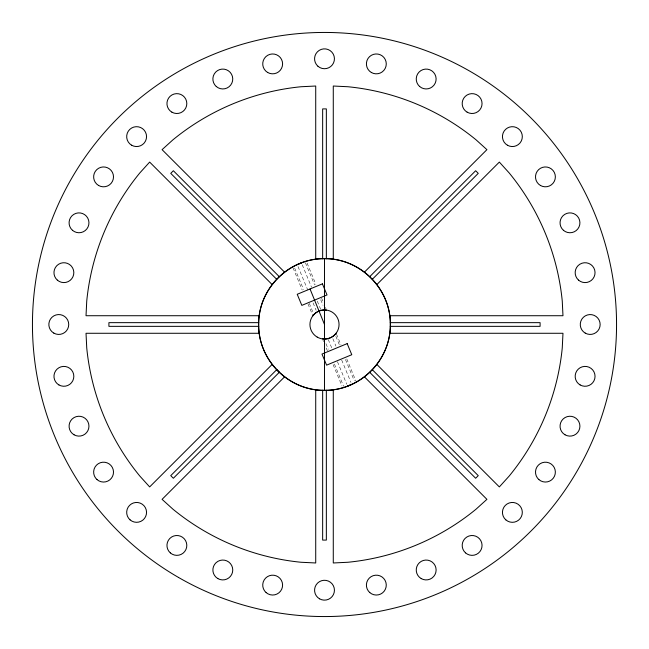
<?xml version="1.0" encoding="UTF-8"?>
<svg xmlns="http://www.w3.org/2000/svg" width="649" height="649" viewBox="0 0 649 649"><rect width="100%" height="100%" fill="white"/><g stroke="black" fill="none" stroke-linecap="round" stroke-linejoin="round"><path stroke-width="0.49" stroke-dasharray="3.25 2.43" d="M307.082 263.129L315.885 284.384M321.628 298.248L322.764 300.998M325.417 307.399L326.179 309.232M336.482 334.113L341.033 345.09M346.777 358.954L355.96 381.133M305.363 262.667L314.578 284.919M320.72 299.741L323.032 305.33M335.858 336.296L339.719 345.617M345.471 359.497L354.305 380.833M302.247 264.8L311.544 287.256M317.296 301.136L320.744 309.459M332.864 338.713L335.922 346.112M341.674 360L350.979 382.456M298.021 266.544L307.715 289.941M313.078 302.888L316.136 310.287M328.256 339.541L331.704 347.864M337.456 361.744L346.753 384.2M294.695 268.167L303.529 289.503M309.281 303.383L313.142 312.704M325.968 343.67L328.28 349.259M334.422 364.081L343.637 386.333M293.04 267.867L302.223 290.046M307.967 303.91L312.518 314.887M322.821 339.768L323.583 341.601M326.236 348.002L327.372 350.752M333.115 364.616L341.918 385.871"/><path stroke-width="0.97" d="M312.899 315.803C315.941 311.593 321.425 309.322 326.561 310.149M336.101 333.197C333.059 337.407 327.575 339.678 322.439 338.851M272.15 364.43L149.659 486.92L139.819 476.058A238.905 238.905 0 0 1 86.739 347.921L86.025 333.278L259.251 333.278M364.43 272.15L486.92 149.659L476.058 139.819A238.905 238.905 0 0 0 347.921 86.739L333.278 86.025L333.278 259.251M369.67 276.717L475.644 170.744L478.256 173.356L372.283 279.33M284.57 376.85L162.08 499.341L172.942 509.181A238.905 238.905 0 0 0 301.079 562.261L315.722 562.975L315.722 389.749M376.85 284.57L499.341 162.08L509.181 172.942A238.905 238.905 0 0 1 562.261 301.079L562.975 315.722L389.749 315.722M297.25 264.678L301.469 262.926M347.531 386.074L351.75 384.322M324.5 258.651C289.3 257.913 257.913 289.3 258.651 324.5C257.913 359.7 289.3 391.087 324.5 390.349C359.7 391.087 391.087 359.7 390.349 324.5C391.087 289.3 359.7 257.913 324.5 258.651L324.5 390.349M259.251 315.722L86.025 315.722L86.739 301.079A238.905 238.905 0 0 1 139.819 172.934L149.659 162.08L272.15 284.57M258.773 322.65L108.902 322.65L108.902 326.35L258.773 326.35M390.227 322.65L540.098 322.65L540.098 326.35L390.227 326.35M389.749 333.278L562.975 333.278L562.261 347.921A238.905 238.905 0 0 1 509.181 476.058L499.341 486.92L376.85 364.43M284.57 272.15L162.08 149.659L172.942 139.819A238.905 238.905 0 0 1 301.079 86.739L315.722 86.025L315.722 259.251M279.33 276.717L173.356 170.744L170.744 173.356L276.717 279.33M372.283 369.67L478.256 475.644L475.644 478.256L369.67 372.283M364.43 376.85L486.92 499.341L476.058 509.181A238.905 238.905 0 0 1 347.921 562.261L333.278 562.975L333.278 389.749M310.035 288.975L324.5 324.5M326.35 258.773L326.35 108.902L322.65 108.902L322.65 258.773M326.35 390.227L326.35 540.098L322.65 540.098L322.65 390.227M276.717 369.67L170.744 475.644L173.356 478.256L279.33 372.283L276.717 369.67M322.415 283.848L297.226 294.281L301.826 305.379L327.015 294.946L322.415 283.848M347.174 343.621L321.985 354.054L326.585 365.152L351.774 354.719L347.174 343.621M284.416 376.745A65.849 65.849 0 0 0 389.789 333.091A65.849 65.849 0 0 0 299.303 263.664A65.849 65.849 0 0 0 284.416 376.745M178.475 577.423A292.05 292.05 0 0 0 616.55 324.5A292.05 292.05 0 0 0 178.475 71.577A292.05 292.05 0 0 0 178.475 577.423M53.818 333.107A9.938 9.938 0 0 0 68.729 324.5A9.938 9.938 0 0 0 53.818 315.893A9.938 9.938 0 0 0 53.818 333.107M57.347 280.133A9.938 9.938 0 0 0 73.637 274.6A9.938 9.938 0 0 0 60.706 263.251A9.938 9.938 0 0 0 57.347 280.133M58.929 384.938A9.938 9.938 0 0 0 73.832 376.339A9.938 9.938 0 0 0 58.929 367.732A9.938 9.938 0 0 0 58.929 384.938M72.469 230.29A9.938 9.938 0 0 0 88.759 224.757A9.938 9.938 0 0 0 75.819 213.407A9.938 9.938 0 0 0 72.469 230.29M74.051 434.789A9.938 9.938 0 0 0 88.954 426.182A9.938 9.938 0 0 0 74.051 417.575A9.938 9.938 0 0 0 74.051 434.789M98.599 185.484A9.938 9.938 0 0 0 113.502 176.877A9.938 9.938 0 0 0 98.599 168.278A9.938 9.938 0 0 0 98.599 185.484M97.017 479.587A9.938 9.938 0 0 0 113.315 474.062A9.938 9.938 0 0 0 100.376 462.713A9.938 9.938 0 0 0 97.017 479.587M130.068 519.857A9.938 9.938 0 0 0 146.358 514.324A9.938 9.938 0 0 0 133.418 502.975A9.938 9.938 0 0 0 130.068 519.857M170.33 552.899A9.938 9.938 0 0 0 186.62 547.367A9.938 9.938 0 0 0 173.689 536.025A9.938 9.938 0 0 0 170.33 552.899M131.65 145.222A9.938 9.938 0 0 0 146.552 136.615A9.938 9.938 0 0 0 131.65 128.007A9.938 9.938 0 0 0 131.65 145.222M171.912 112.172A9.938 9.938 0 0 0 186.815 103.572A9.938 9.938 0 0 0 171.912 94.965A9.938 9.938 0 0 0 171.912 112.172M216.263 86.487A9.938 9.938 0 0 0 232.561 80.955A9.938 9.938 0 0 0 219.622 69.605A9.938 9.938 0 0 0 216.263 86.487M217.853 578.592A9.938 9.938 0 0 0 232.756 569.984A9.938 9.938 0 0 0 217.853 561.377A9.938 9.938 0 0 0 217.853 578.592M317.223 337.107A14.554 14.554 0 0 0 339.054 324.5A14.554 14.554 0 0 0 317.223 311.893A14.554 14.554 0 0 0 317.223 337.107M319.535 598.816A9.938 9.938 0 0 0 334.438 590.209A9.938 9.938 0 0 0 319.535 581.609A9.938 9.938 0 0 0 319.535 598.816M266.114 592.578A9.938 9.938 0 0 0 282.404 587.045A9.938 9.938 0 0 0 269.473 575.695A9.938 9.938 0 0 0 266.114 592.578M317.953 66.263A9.938 9.938 0 0 0 334.243 60.73A9.938 9.938 0 0 0 321.304 49.381A9.938 9.938 0 0 0 317.953 66.263M267.696 72.501A9.938 9.938 0 0 0 282.599 63.894A9.938 9.938 0 0 0 267.696 55.295A9.938 9.938 0 0 0 267.696 72.501M369.784 592.578A9.938 9.938 0 0 0 386.082 587.045A9.938 9.938 0 0 0 373.143 575.695A9.938 9.938 0 0 0 369.784 592.578M371.366 72.501A9.938 9.938 0 0 0 386.277 63.894A9.938 9.938 0 0 0 371.366 55.295A9.938 9.938 0 0 0 371.366 72.501M419.635 86.487A9.938 9.938 0 0 0 435.925 80.955A9.938 9.938 0 0 0 422.986 69.605A9.938 9.938 0 0 0 419.635 86.487M467.15 112.172A9.938 9.938 0 0 0 482.053 103.572A9.938 9.938 0 0 0 467.15 94.965A9.938 9.938 0 0 0 467.15 112.172M421.217 578.592A9.938 9.938 0 0 0 436.12 569.984A9.938 9.938 0 0 0 421.217 561.377A9.938 9.938 0 0 0 421.217 578.592M465.568 552.899A9.938 9.938 0 0 0 481.866 547.367A9.938 9.938 0 0 0 468.927 536.025A9.938 9.938 0 0 0 465.568 552.899M507.421 145.222A9.938 9.938 0 0 0 522.323 136.615A9.938 9.938 0 0 0 507.421 128.007A9.938 9.938 0 0 0 507.421 145.222M540.463 185.484A9.938 9.938 0 0 0 555.366 176.877A9.938 9.938 0 0 0 540.463 168.278A9.938 9.938 0 0 0 540.463 185.484M505.831 519.857A9.938 9.938 0 0 0 522.129 514.324A9.938 9.938 0 0 0 509.189 502.975A9.938 9.938 0 0 0 505.831 519.857M538.881 479.587A9.938 9.938 0 0 0 555.171 474.062A9.938 9.938 0 0 0 542.24 462.713A9.938 9.938 0 0 0 538.881 479.587M578.551 280.133A9.938 9.938 0 0 0 594.849 274.6A9.938 9.938 0 0 0 581.91 263.251A9.938 9.938 0 0 0 578.551 280.133M563.429 230.29A9.938 9.938 0 0 0 579.727 224.757A9.938 9.938 0 0 0 566.788 213.407A9.938 9.938 0 0 0 563.429 230.29M565.019 434.789A9.938 9.938 0 0 0 579.922 426.182A9.938 9.938 0 0 0 565.019 417.575A9.938 9.938 0 0 0 565.019 434.789M585.244 333.107A9.938 9.938 0 0 0 600.147 324.5A9.938 9.938 0 0 0 585.244 315.893A9.938 9.938 0 0 0 585.244 333.107M580.133 384.938A9.938 9.938 0 0 0 595.044 376.339A9.938 9.938 0 0 0 580.133 367.732A9.938 9.938 0 0 0 580.133 384.938"/></g></svg>
